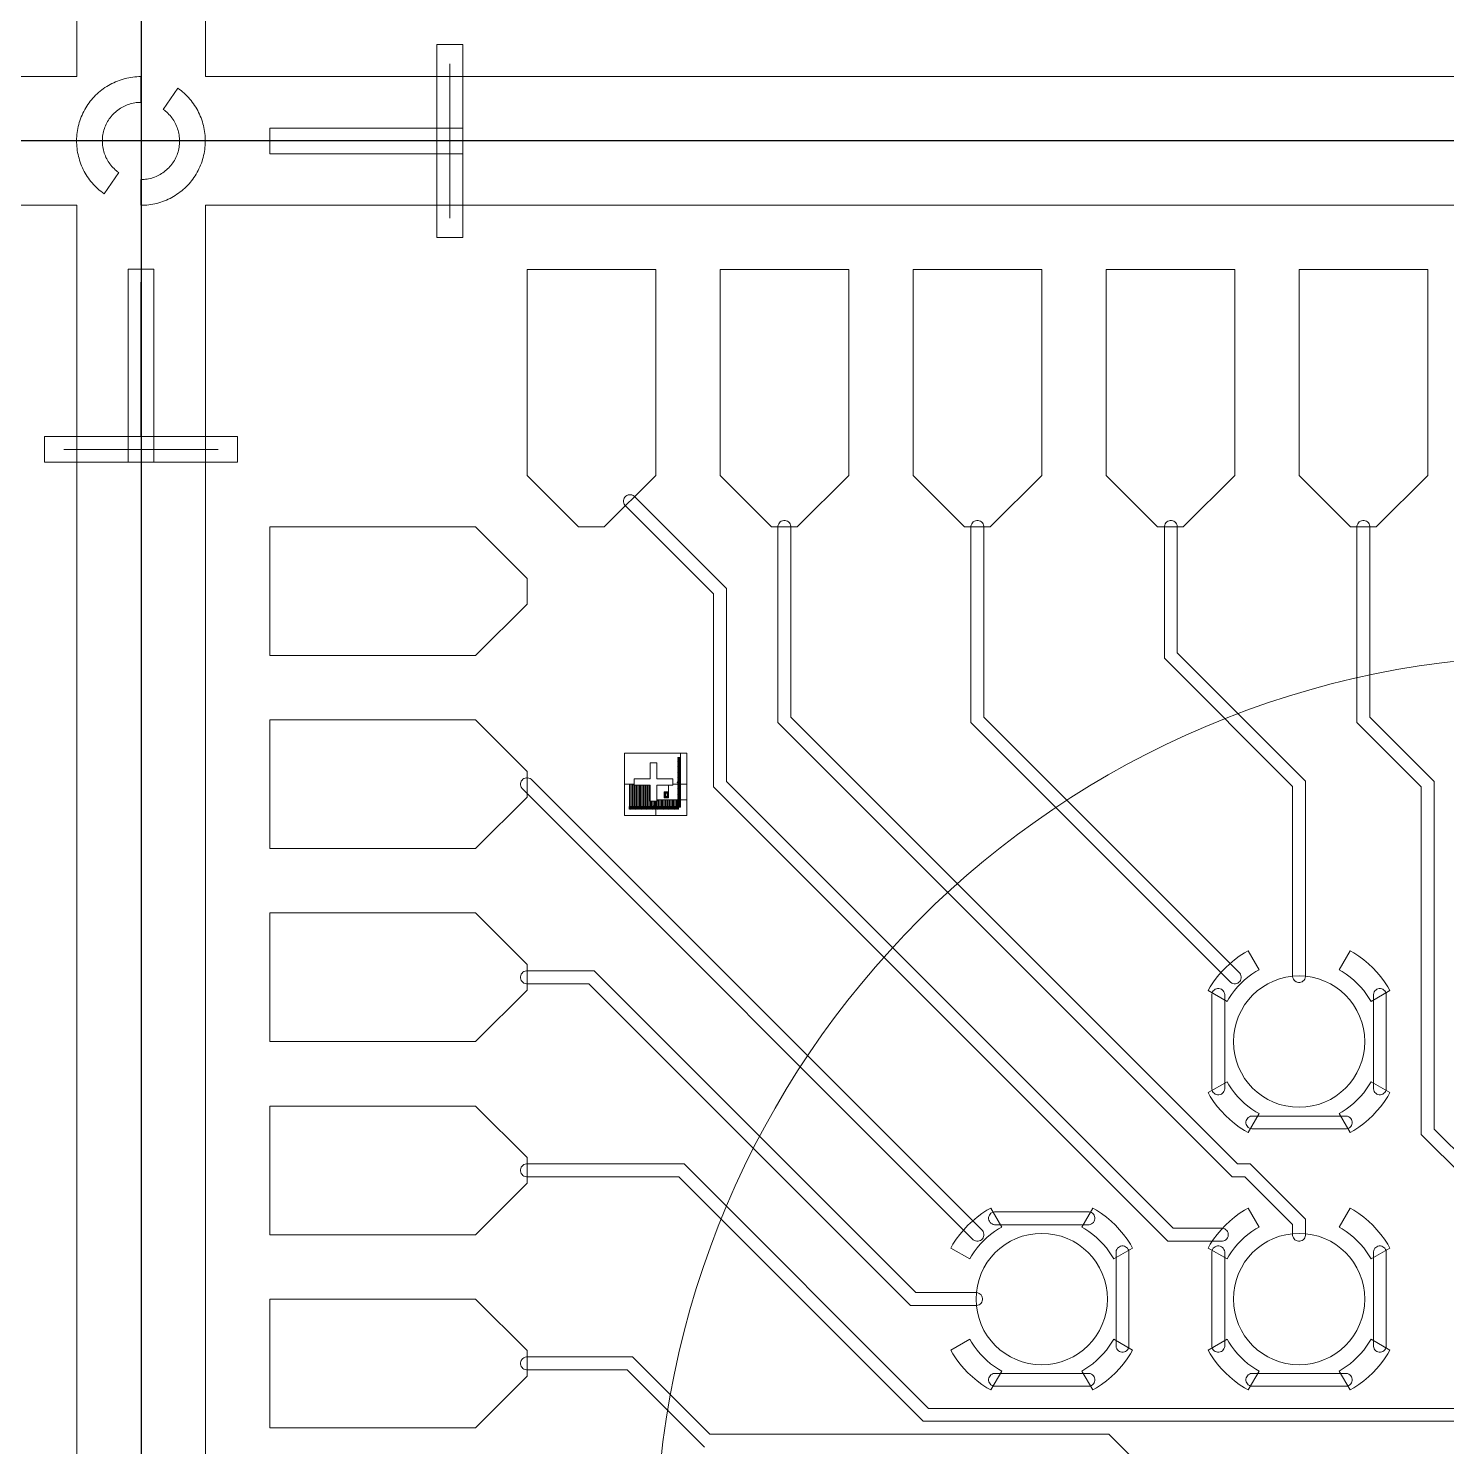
# Model space of a CAD drawing. Extents: x -17000 to 83000, y -71302 to 39000.
# Drawn here: x 21125 to 32147, y -21147 to -10126 of the extents above; entities that cross this region are included whole.
import ezdxf

# ---------------------------------------------------------------- set-up
doc = ezdxf.new("R2010")
doc.units = 0
doc.layers.get('0').update_dxf_attribs({"lineweight": 25, "true_color": 0xffffff})
for name, color, linetype, lineweight, true_color in [('Alighners', 3, 'Continuous', 5, 0x00ff00), ('Boundaries', 6, 'Continuous', 5, 0xff00ff), ('Central Electrodes', 5, 'Continuous', 5, 0x0000ff), ('Connectors', 4, 'Continuous', 5, 0x00ffff), ('Dicing', 1, 'Continuous', 25, 0xff0000), ('Reference Electrodes', 30, 'Continuous', 5, 0xff7f00)]:
    doc.layers.add(name, color=color, linetype=linetype, lineweight=lineweight, true_color=true_color)

# ---------------------------------------------------------------- blocks, each defined once
blk = doc.blocks.new('T_alignment$1')
at = {"layer": 'Alighners'}
for points in [[(-600, 700), (600, 700)], [(0, -600), (0, 600)]]:
    blk.add_lwpolyline(points, dxfattribs=at)
blk = doc.blocks.new('Half_moon_alignment1')
at = {"layer": 'Alighners'}
for points in [[(-286.79, -409.58), (-299.5, -400.5), (-311.75, -391), (-324, -381), (-335.75, -370.75), (-347, -360), (-358, -349), (-368.75, -337.5), (-379.25, -326), (-389.25, -314), (-398.75, -301.5), (-408, -289), (-417, -276), (-425.25, -263), (-433.25, -249.5), (-441, -236), (-448, -222), (-454.75, -208), (-461, -193.5), (-466.75, -179), (-472.25, -164.5), (-477.25, -149.5), (-481.5, -134.5), (-485.5, -119.5), (-489, -104.25), (-492, -89), (-494.5, -73.5), (-496.75, -58), (-498.25, -42.5), (-499.25, -27), (-500, -11.25), (-500, 4.25), (-499.75, 20), (-498.75, 35.5), (-497.5, 51), (-495.5, 66.5), (-493.25, 82), (-490.5, 97.5), (-487.25, 112.75), (-483.5, 127.75), (-479.25, 143), (-474.5, 157.75), (-469.25, 172.5), (-463.75, 187), (-457.75, 201.5), (-451, 215.75), (-444.25, 229.75), (-436.75, 243.5), (-429, 257), (-420.75, 270.25), (-412, 283.25), (-403, 296), (-393.5, 308.5), (-383.75, 320.5), (-373.5, 332.5), (-363, 344), (-352, 355), (-340.75, 366), (-329.25, 376.5), (-317.25, 386.5), (-305, 396.25), (-292.5, 405.5), (-279.75, 414.5), (-266.5, 423), (-253.25, 431.25), (-239.75, 438.75), (-225.75, 446), (-211.75, 453), (-197.5, 459.25), (-183, 465.25), (-168.5, 470.75), (-153.75, 475.75), (-138.75, 480.5), (-123.75, 484.5), (-108.5, 488), (-93.25, 491.25), (-77.75, 494), (-62.25, 496.25), (-46.75, 497.75), (-31.25, 499), (-15.5, 499.75), (0, 500), (0, 300), (-12, 299.75), (-24, 299), (-36, 297.75), (-48, 296.25), (-59.75, 294), (-71.5, 291.25), (-83.25, 288.25), (-94.75, 284.75), (-106.25, 280.75), (-117.25, 276.25), (-128.25, 271.25), (-139, 265.75), (-149.75, 260), (-160, 253.75), (-170, 247.25), (-179.75, 240.25), (-189.25, 232.75), (-198.5, 225), (-207.5, 216.75), (-216, 208.25), (-224.25, 199.5), (-232, 190.25), (-239.5, 180.75), (-246.5, 171), (-253.25, 161), (-259.5, 150.75), (-265.25, 140.25), (-270.75, 129.5), (-275.75, 118.5), (-280.25, 107.25), (-284.25, 96), (-288, 84.5), (-291, 72.75), (-293.75, 61), (-296, 49.25), (-297.75, 37.25), (-299, 25.25), (-299.75, 13.25), (-300, 1.25), (-299.75, -10.75), (-299.25, -22.75), (-298, -34.75), (-296.25, -46.75), (-294.25, -58.75), (-291.75, -70.5), (-288.5, -82), (-285, -93.5), (-281, -105), (-276.75, -116.25), (-271.75, -127.25), (-266.5, -138), (-260.75, -148.5), (-254.5, -159), (-248, -169), (-241, -178.75), (-233.5, -188.25), (-225.75, -197.5), (-217.75, -206.5), (-209.25, -215), (-200.5, -223.25), (-191.25, -231.25), (-181.75, -238.75), (-172.07, -245.75)], [(0, -500), (0, -300), (12, -299.75), (24, -299), (36, -297.75), (48, -296.25), (59.75, -294), (71.5, -291.25), (83.25, -288.25), (94.75, -284.75), (106.25, -280.75), (117.25, -276.25), (128.25, -271.25), (139, -265.75), (149.75, -260), (160, -253.75), (170, -247.25), (179.75, -240.25), (189.25, -232.75), (198.5, -225), (207.5, -216.75), (216, -208.25), (224.25, -199.5), (232, -190.25), (239.5, -180.75), (246.5, -171), (253.25, -161), (259.5, -150.75), (265.25, -140.25), (270.75, -129.5), (275.75, -118.5), (280.25, -107.25), (284.25, -96), (288, -84.5), (291, -72.75), (293.75, -61), (296, -49.25), (297.75, -37.25), (299, -25.25), (299.75, -13.25), (300, -1.25), (299.75, 10.75), (299.25, 22.75), (298, 34.75), (296.25, 46.75), (294.25, 58.75), (291.75, 70.5), (288.5, 82), (285, 93.5), (281, 105), (276.75, 116.25), (271.75, 127.25), (266.5, 138), (260.75, 148.5), (254.5, 159), (248, 169), (241, 178.75), (233.5, 188.25), (225.75, 197.5), (217.75, 206.5), (209.25, 215), (200.5, 223.25), (191.25, 231.25), (181.75, 238.75), (172.07, 245.75), (286.79, 409.58), (299.5, 400.5), (311.75, 391), (324, 381), (335.75, 370.75), (347, 360), (358, 349), (368.75, 337.5), (379.25, 326), (389.25, 314), (398.75, 301.5), (408, 289), (417, 276), (425.25, 263), (433.25, 249.5), (441, 236), (448, 222), (454.75, 208), (461, 193.5), (466.75, 179), (472.25, 164.5), (477.25, 149.5), (481.5, 134.5), (485.5, 119.5), (489, 104.25), (492, 89), (494.5, 73.5), (496.75, 58), (498.25, 42.5), (499.25, 27), (500, 11.25), (500, -4.25), (499.75, -20), (498.75, -35.5), (497.5, -51), (495.5, -66.5), (493.25, -82), (490.5, -97.5), (487.25, -112.75), (483.5, -127.75), (479.25, -143), (474.5, -157.75), (469.25, -172.5), (463.75, -187), (457.75, -201.5), (451, -215.75), (444.25, -229.75), (436.75, -243.5), (429, -257), (420.75, -270.25), (412, -283.25), (403, -296), (393.5, -308.5), (383.75, -320.5), (373.5, -332.5), (363, -344), (352, -355), (340.75, -366), (329.25, -376.5), (317.25, -386.5), (305, -396.25), (292.5, -405.5), (279.75, -414.5), (266.5, -423), (253.25, -431.25), (239.75, -438.75), (225.75, -446), (211.75, -453), (197.5, -459.25), (183, -465.25), (168.5, -470.75), (153.75, -475.75), (138.75, -480.5), (123.75, -484.5), (108.5, -488), (93.25, -491.25), (77.75, -494), (62.25, -496.25), (46.75, -497.75), (31.25, -499), (15.5, -499.75)]]:
    blk.add_lwpolyline(points, close=True, dxfattribs=at)
blk = doc.blocks.new('T_alignment')
at = {"layer": 'Alighners'}
for points in [[(-600, 700), (600, 700)], [(0, -600), (0, 600)]]:
    blk.add_lwpolyline(points, dxfattribs=at)
blk = doc.blocks.new('BIG_photolith_alignment1')
at = {"layer": 'Alighners'}
for points in [[(-225, -17.5), (-225, 225), (210, 225), (210, 190), (190, 190), (190, 185), (210, 185), (210, 180.5), (190, 180.5), (190, 175.5), (210, 175.5), (210, 171), (190, 171), (190, 166), (210, 166), (210, 161.5), (190, 161.5), (190, 156.5), (210, 156.5), (210, 152), (190, 152), (190, 147), (210, 147), (210, 142.5), (190, 142.5), (190, 137.5), (210, 137.5), (210, 133), (190, 133), (190, 128), (210, 128), (210, 123.5), (190, 123.5), (190, 118.5), (210, 118.5), (210, 114), (190, 114), (190, 109), (210, 109), (210, 104.5), (190, 104.5), (190, 99.5), (210, 99.5), (210, 95), (190, 95), (190, 90), (210, 90), (210, 85.5), (190, 85.5), (190, 80.5), (210, 80.5), (210, 76), (190, 76), (190, 71), (210, 71), (210, 66.5), (190, 66.5), (190, 61.5), (210, 61.5), (210, 57), (190, 57), (190, 52), (210, 52), (210, 47.5), (190, 47.5), (190, 42.5), (210, 42.5), (210, 38), (190, 38), (190, 33), (210, 33), (210, 28.5), (190, 28.5), (190, 23.5), (210, 23.5), (210, 19), (190, 19), (190, 14), (210, 14), (210, 9.5), (190, 9.5), (190, 4.5), (210, 4.5), (210, 0), (185, 0), (185, -5), (210, -5), (210, -9.5), (190, -9.5), (190, -14.5), (210, -14.5), (210, 225), (260, 225), (260, -17.5), (150, -17.5), (150, 25), (25, 25), (25, 150), (-25, 150), (-25, 25), (-150, 25), (-150, -17.5)], [(-225, -260), (-225, -17.5), (-185, -17.5), (-185, -190), (-190, -190), (-190, -210), (-185, -210), (-185, -17.5), (-175.5, -17.5), (-175.5, -190), (-180.5, -190), (-180.5, -210), (-175.5, -210), (-175.5, -17.5), (-166, -17.5), (-166, -190), (-171, -190), (-171, -210), (-166, -210), (-166, -17.5), (-156.5, -17.5), (-156.5, -190), (-161.5, -190), (-161.5, -210), (-156.5, -210), (-156.5, -17.5), (-150, -17.5), (-150, -25), (-147, -25), (-147, -190), (-152, -190), (-152, -210), (-147, -210), (-147, -25), (-137.5, -25), (-137.5, -190), (-142.5, -190), (-142.5, -210), (-137.5, -210), (-137.5, -25), (-128, -25), (-128, -190), (-133, -190), (-133, -210), (-128, -210), (-128, -25), (-118.5, -25), (-118.5, -190), (-123.5, -190), (-123.5, -210), (-118.5, -210), (-118.5, -25), (-109, -25), (-109, -190), (-114, -190), (-114, -210), (-109, -210), (-109, -25), (-99.5, -25), (-99.5, -190), (-104.5, -190), (-104.5, -210), (-99.5, -210), (-99.5, -25), (-90, -25), (-90, -190), (-95, -190), (-95, -210), (-90, -210), (-90, -25), (-80.5, -25), (-80.5, -190), (-85.5, -190), (-85.5, -210), (-80.5, -210), (-80.5, -25), (-71, -25), (-71, -190), (-76, -190), (-76, -210), (-71, -210), (-71, -25), (-61.5, -25), (-61.5, -190), (-66.5, -190), (-66.5, -210), (-61.5, -210), (-61.5, -25), (-52, -25), (-52, -190), (-57, -190), (-57, -210), (-52, -210), (-52, -25), (-42.5, -25), (-42.5, -190), (-47.5, -190), (-47.5, -210), (-42.5, -210), (-42.5, -25), (-33, -25), (-33, -190), (-38, -190), (-38, -210), (-33, -210), (-33, -25), (-25, -25), (-25, -150), (-23.5, -150), (-23.5, -190), (-28.5, -190), (-28.5, -210), (-23.5, -210), (-23.5, -150), (-14, -150), (-14, -190), (-19, -190), (-19, -210), (-14, -210), (-14, -150), (-4.5, -150), (-4.5, -190), (-9.5, -190), (-9.5, -210), (-4.5, -210), (-4.5, -150), (5, -150), (5, -185), (0, -185), (0, -210), (5, -210), (5, -150), (14.5, -150), (14.5, -190), (9.5, -190), (9.5, -210), (14.5, -210), (14.5, -150), (17.5, -150), (17.5, -260)], [(25, -138.75), (25, -25), (117.5, -25), (117.5, -77.5), (82.5, -77.5), (82.5, -122.5), (117.5, -122.5), (117.5, -25), (150, -25), (150, -17.5), (210, -17.5), (210, -19), (190, -19), (190, -24), (210, -24), (210, -28.5), (190, -28.5), (190, -33.5), (210, -33.5), (210, -38), (190, -38), (190, -43), (210, -43), (210, -47.5), (190, -47.5), (190, -52.5), (210, -52.5), (210, -57), (190, -57), (190, -62), (210, -62), (210, -66.5), (190, -66.5), (190, -71.5), (210, -71.5), (210, -76), (190, -76), (190, -81), (210, -81), (210, -85.5), (190, -85.5), (190, -90.5), (210, -90.5), (210, -95), (190, -95), (190, -100), (210, -100), (210, -104.5), (190, -104.5), (190, -109.5), (210, -109.5), (210, -114), (190, -114), (190, -119), (210, -119), (210, -123.5), (190, -123.5), (190, -128.5), (210, -128.5), (210, -133), (190, -133), (190, -138), (210, -138), (210, -17.5), (260, -17.5), (260, -138.75)], [(92.5, -117.5), (92.5, -110), (95, -112.5), (105, -112.5), (107.5, -110), (107.5, -90), (105, -87.5), (95, -87.5), (92.5, -90), (92.5, -117.5), (87.5, -112.5), (87.5, -87.5), (92.5, -82.5), (107.5, -82.5), (112.5, -87.5), (112.5, -112.5), (107.5, -117.5)], [(17.5, -260), (17.5, -150), (24, -150), (24, -190), (19, -190), (19, -210), (24, -210), (24, -150), (25, -150), (25, -138.75), (33.5, -138.75), (33.5, -190), (28.5, -190), (28.5, -210), (33.5, -210), (33.5, -138.75), (43, -138.75), (43, -190), (38, -190), (38, -210), (43, -210), (43, -138.75), (52.5, -138.75), (52.5, -190), (47.5, -190), (47.5, -210), (52.5, -210), (52.5, -138.75), (62, -138.75), (62, -190), (57, -190), (57, -210), (62, -210), (62, -138.75), (71.5, -138.75), (71.5, -190), (66.5, -190), (66.5, -210), (71.5, -210), (71.5, -138.75), (81, -138.75), (81, -190), (76, -190), (76, -210), (81, -210), (81, -138.75), (90.5, -138.75), (90.5, -190), (85.5, -190), (85.5, -210), (90.5, -210), (90.5, -138.75), (100, -138.75), (100, -190), (95, -190), (95, -210), (100, -210), (100, -138.75), (109.5, -138.75), (109.5, -190), (104.5, -190), (104.5, -210), (109.5, -210), (109.5, -138.75), (119, -138.75), (119, -190), (114, -190), (114, -210), (119, -210), (119, -138.75), (128.5, -138.75), (128.5, -190), (123.5, -190), (123.5, -210), (128.5, -210), (128.5, -138.75), (138, -138.75), (138, -190), (133, -190), (133, -210), (138, -210), (138, -138.75), (147.5, -138.75), (147.5, -190), (142.5, -190), (142.5, -210), (147.5, -210), (147.5, -138.75), (157, -138.75), (157, -190), (152, -190), (152, -210), (157, -210), (157, -138.75), (166.5, -138.75), (166.5, -190), (161.5, -190), (161.5, -210), (166.5, -210), (166.5, -138.75), (176, -138.75), (176, -190), (171, -190), (171, -210), (176, -210), (176, -138.75), (185.5, -138.75), (185.5, -190), (180.5, -190), (180.5, -210), (185.5, -210), (185.5, -138.75), (210, -138.75), (210, -142.5), (190, -142.5), (190, -147.5), (210, -147.5), (210, -152), (190, -152), (190, -157), (210, -157), (210, -161.5), (190, -161.5), (190, -166.5), (210, -166.5), (210, -171), (190, -171), (190, -176), (210, -176), (210, -180.5), (190, -180.5), (190, -185.5), (210, -185.5), (210, -190), (190, -190), (190, -210), (195, -210), (195, -195), (210, -195), (210, -138.75), (260, -138.75), (260, -260)]]:
    blk.add_lwpolyline(points, close=True, dxfattribs=at)

msp = doc.modelspace()

# ---------------------------------------------------------------- linework, layer by layer
at = {"layer": 'Alighners'}
for points in [[(24300.136, -11750.973), (24300.136, -11100.973), (23000.136, -11100.973), (23000.136, -10900.973), (24300.136, -10900.973), (24300.136, -10250.973), (24500.136, -10250.973), (24500.136, -11750.973)], [(21249.137, -13498.084), (21249.137, -13298.084), (21899.137, -13298.084), (21899.137, -11998.084), (22099.137, -11998.084), (22099.137, -13298.084), (22749.137, -13298.084), (22749.137, -13498.084)]]:
    msp.add_lwpolyline(points, close=True, dxfattribs=at)
for points in [[(24300.136, -10250.973), (24300.136, -11750.973)], [(24500.136, -10250.973), (24300.136, -10250.973)], [(24500.136, -11750.973), (24500.136, -10250.973)], [(23000.136, -10900.973), (23000.136, -11100.973)], [(24500.136, -10900.973), (23000.136, -10900.973)], [(24500.136, -11100.973), (24500.136, -10900.973)], [(23000.136, -11100.973), (24500.136, -11100.973)], [(24300.136, -11750.973), (24500.136, -11750.973)], [(22099.137, -11998.084), (21899.137, -11998.084)], [(21899.137, -11998.084), (21899.137, -13498.084)], [(22099.137, -13498.084), (22099.137, -11998.084)], [(22749.137, -13298.084), (21249.137, -13298.084)], [(21249.137, -13298.084), (21249.137, -13498.084)], [(22749.137, -13498.084), (22749.137, -13298.084)], [(21249.137, -13498.084), (22749.137, -13498.084)], [(21899.137, -13498.084), (22099.137, -13498.084)]]:
    msp.add_lwpolyline(points, dxfattribs=at)
at = {"layer": 'Boundaries'}
for points in [[(21500, -10500), (21500, 10500)], [(22500, 10500), (22500, -10500)], [(500, -10500), (21500, -10500)], [(22500, -10500), (43500, -10500)], [(21500, -11500), (500, -11500)], [(21500, -32500), (21500, -11500)], [(43500, -11500), (22500, -11500)], [(22500, -11500), (22500, -32500)]]:
    msp.add_lwpolyline(points, dxfattribs=at)
for centre, radius in [((33000, -11000), 50000), ((33000, -11000), 47500), ((33000, -22000), 7000)]:
    msp.add_circle(centre, radius, dxfattribs=at)
at = {"layer": 'Central Electrodes'}
for points in [[(25400, -14000), (25000, -13600), (25000, -12000), (26000, -12000), (26000, -13600), (25600, -14000)], [(26900, -14000), (26500, -13600), (26500, -12000), (27500, -12000), (27500, -13600), (27100, -14000)], [(28400, -14000), (28000, -13600), (28000, -12000), (29000, -12000), (29000, -13600), (28600, -14000)], [(29900, -14000), (29500, -13600), (29500, -12000), (30500, -12000), (30500, -13600), (30100, -14000)], [(31400, -14000), (31000, -13600), (31000, -12000), (32000, -12000), (32000, -13600), (31600, -14000)], [(23000, -15000), (23000, -14000), (24600, -14000), (25000, -14400), (25000, -14600), (24600, -15000)], [(23000, -16500), (23000, -15500), (24600, -15500), (25000, -15900), (25000, -16100), (24600, -16500)], [(23000, -18000), (23000, -17000), (24600, -17000), (25000, -17400), (25000, -17600), (24600, -18000)], [(23000, -19500), (23000, -18500), (24600, -18500), (25000, -18900), (25000, -19100), (24600, -19500)], [(23000, -21000), (23000, -20000), (24600, -20000), (25000, -20400), (25000, -20600), (24600, -21000)]]:
    msp.add_lwpolyline(points, close=True, dxfattribs=at)
for centre in [(31000, -18000), (29000, -20000), (31000, -20000)]:
    msp.add_circle(centre, 510.252, dxfattribs=at)
at = {"layer": 'Connectors'}
for points in [[(29979.29, -19550), (26450, -16020.71), (26450, -14520.71), (25761.163, -13831.873), (25755.691, -13823.684), (25751.922, -13814.584), (25750, -13804.924), (25750, -13795.075), (25751.922, -13785.415), (25755.691, -13776.316), (25761.162, -13768.127), (25768.127, -13761.162), (25776.316, -13755.691), (25785.415, -13751.922), (25795.075, -13750), (25804.924, -13750), (25814.584, -13751.922), (25823.684, -13755.691), (25831.873, -13761.163), (26550, -14479.29), (26550, -15979.29), (30020.71, -19450), (30404.925, -19450), (30414.584, -19451.921), (30423.684, -19455.691), (30431.873, -19461.162), (30438.838, -19468.127), (30444.309, -19476.316), (30448.079, -19485.416), (30450, -19495.075), (30450, -19504.925), (30448.079, -19514.584), (30444.309, -19523.684), (30438.838, -19531.873), (30431.873, -19538.838), (30423.684, -19544.309), (30414.584, -19548.079), (30404.925, -19550)], [(30995.075, -19550), (30985.416, -19548.079), (30976.316, -19544.309), (30968.127, -19538.838), (30961.162, -19531.873), (30955.691, -19523.684), (30951.921, -19514.584), (30950, -19504.925), (30950, -19420.71), (30579.29, -19050), (30479.29, -19050), (26950, -15520.71), (26950, -13995.075), (26951.921, -13985.416), (26955.691, -13976.316), (26961.162, -13968.127), (26968.127, -13961.162), (26976.316, -13955.691), (26985.416, -13951.921), (26995.075, -13950), (27004.925, -13950), (27014.584, -13951.921), (27023.684, -13955.691), (27031.873, -13961.162), (27038.838, -13968.127), (27044.309, -13976.316), (27048.079, -13985.416), (27050, -13995.075), (27050, -15479.29), (30520.71, -18950), (30620.71, -18950), (31050, -19379.29), (31050, -19504.925), (31048.079, -19514.584), (31044.309, -19523.684), (31038.838, -19531.873), (31031.873, -19538.838), (31023.684, -19544.309), (31014.584, -19548.079), (31004.925, -19550)], [(30495.076, -17550), (30485.416, -17548.078), (30476.316, -17544.309), (30468.127, -17538.837), (28450, -15520.71), (28450, -13995.075), (28451.921, -13985.416), (28455.691, -13976.316), (28461.162, -13968.127), (28468.127, -13961.162), (28476.316, -13955.691), (28485.416, -13951.921), (28495.075, -13950), (28504.925, -13950), (28514.584, -13951.921), (28523.684, -13955.691), (28531.873, -13961.162), (28538.838, -13968.127), (28544.309, -13976.316), (28548.079, -13985.416), (28550, -13995.075), (28550, -15479.29), (30538.837, -17468.127), (30544.309, -17476.316), (30548.078, -17485.416), (30550, -17495.076), (30550, -17504.925), (30548.078, -17514.585), (30544.309, -17523.684), (30538.838, -17531.873), (30531.873, -17538.838), (30523.684, -17544.309), (30514.585, -17548.078), (30504.925, -17550)], [(30995.075, -17539.748), (30985.416, -17537.827), (30976.316, -17534.057), (30968.127, -17528.586), (30961.162, -17521.621), (30955.691, -17513.432), (30951.921, -17504.332), (30950, -17494.673), (30950, -16016.963), (29953.747, -15020.71), (29953.747, -13995.075), (29955.668, -13985.416), (29959.438, -13976.316), (29964.909, -13968.127), (29971.874, -13961.162), (29980.063, -13955.691), (29989.163, -13951.921), (29998.822, -13950), (30008.672, -13950), (30018.331, -13951.921), (30027.431, -13955.691), (30035.62, -13961.162), (30042.585, -13968.127), (30048.056, -13976.316), (30051.826, -13985.416), (30053.747, -13995.075), (30053.747, -14979.29), (31050, -15975.543), (31050, -17494.673), (31048.079, -17504.332), (31044.309, -17513.432), (31038.838, -17521.621), (31031.873, -17528.586), (31023.684, -17534.057), (31014.584, -17537.827), (31004.925, -17539.748)], [(28495.076, -19550), (28485.416, -19548.078), (28476.316, -19544.309), (28468.127, -19538.837), (24961.163, -16031.873), (24955.691, -16023.684), (24951.922, -16014.584), (24950, -16004.924), (24950, -15995.075), (24951.922, -15985.415), (24955.691, -15976.316), (24961.162, -15968.127), (24968.127, -15961.162), (24976.316, -15955.691), (24985.415, -15951.922), (24995.075, -15950), (25004.924, -15950), (25014.584, -15951.922), (25023.684, -15955.691), (25031.873, -15961.163), (28538.837, -19468.127), (28544.309, -19476.316), (28548.078, -19485.416), (28550, -19495.076), (28550, -19504.925), (28548.078, -19514.585), (28544.309, -19523.684), (28538.838, -19531.873), (28531.873, -19538.838), (28523.684, -19544.309), (28514.585, -19548.078), (28504.925, -19550)], [(27979.29, -20050.071), (25479.219, -17550), (24995.075, -17550), (24985.416, -17548.079), (24976.316, -17544.309), (24968.127, -17538.838), (24961.162, -17531.873), (24955.691, -17523.684), (24951.921, -17514.584), (24950, -17504.925), (24950, -17495.075), (24951.921, -17485.416), (24955.691, -17476.316), (24961.162, -17468.127), (24968.127, -17461.162), (24976.316, -17455.691), (24985.416, -17451.921), (24995.075, -17450), (25520.639, -17450), (28020.71, -19950.071), (28494.673, -19950.071), (28504.332, -19951.992), (28513.432, -19955.762), (28521.621, -19961.233), (28528.586, -19968.198), (28534.057, -19976.387), (28537.827, -19985.487), (28539.748, -19995.146), (28539.748, -20004.996), (28537.827, -20014.655), (28534.057, -20023.755), (28528.586, -20031.944), (28521.621, -20038.909), (28513.432, -20044.38), (28504.332, -20048.15), (28494.673, -20050.071)], [(30367.207, -18412.5), (30357.548, -18410.579), (30348.448, -18406.809), (30340.259, -18401.338), (30333.294, -18394.373), (30327.823, -18386.184), (30324.053, -18377.084), (30322.132, -18367.425), (30322.132, -17632.575), (30324.053, -17622.916), (30327.823, -17613.816), (30333.294, -17605.627), (30340.259, -17598.662), (30348.448, -17593.191), (30357.548, -17589.421), (30367.207, -17587.5), (30377.057, -17587.5), (30386.716, -17589.421), (30395.816, -17593.191), (30404.005, -17598.662), (30410.97, -17605.627), (30416.441, -17613.816), (30420.211, -17622.916), (30422.132, -17632.575), (30422.132, -18367.425), (30420.211, -18377.084), (30416.441, -18386.184), (30410.97, -18394.373), (30404.005, -18401.338), (30395.816, -18406.809), (30386.716, -18410.579), (30377.057, -18412.5)], [(31622.943, -18412.5), (31613.284, -18410.579), (31604.184, -18406.809), (31595.995, -18401.338), (31589.03, -18394.373), (31583.559, -18386.184), (31579.789, -18377.084), (31577.868, -18367.425), (31577.868, -17632.575), (31579.789, -17622.916), (31583.559, -17613.816), (31589.03, -17605.627), (31595.995, -17598.662), (31604.184, -17593.191), (31613.284, -17589.421), (31622.943, -17587.5), (31632.793, -17587.5), (31642.452, -17589.421), (31651.552, -17593.191), (31659.741, -17598.662), (31666.706, -17605.627), (31672.177, -17613.816), (31675.947, -17622.916), (31677.868, -17632.575), (31677.868, -18367.425), (31675.947, -18377.084), (31672.177, -18386.184), (31666.706, -18394.373), (31659.741, -18401.338), (31651.552, -18406.809), (31642.452, -18410.579), (31632.793, -18412.5)], [(30632.575, -18677.868), (30622.916, -18675.947), (30613.816, -18672.177), (30605.627, -18666.706), (30598.662, -18659.741), (30593.191, -18651.552), (30589.421, -18642.452), (30587.5, -18632.793), (30587.5, -18622.943), (30589.421, -18613.284), (30593.191, -18604.184), (30598.662, -18595.995), (30605.627, -18589.03), (30613.816, -18583.559), (30622.916, -18579.789), (30632.575, -18577.868), (31367.425, -18577.868), (31377.084, -18579.789), (31386.184, -18583.559), (31394.373, -18589.03), (31401.338, -18595.995), (31406.809, -18604.184), (31410.579, -18613.284), (31412.5, -18622.943), (31412.5, -18632.793), (31410.579, -18642.452), (31406.809, -18651.552), (31401.338, -18659.741), (31394.373, -18666.706), (31386.184, -18672.177), (31377.084, -18675.947), (31367.425, -18677.868)], [(28632.575, -19422.132), (28622.916, -19420.211), (28613.816, -19416.441), (28605.627, -19410.97), (28598.662, -19404.005), (28593.191, -19395.816), (28589.421, -19386.716), (28587.5, -19377.057), (28587.5, -19367.207), (28589.421, -19357.548), (28593.191, -19348.448), (28598.662, -19340.259), (28605.627, -19333.294), (28613.816, -19327.823), (28622.916, -19324.053), (28632.575, -19322.132), (29367.425, -19322.132), (29377.084, -19324.053), (29386.184, -19327.823), (29394.373, -19333.294), (29401.338, -19340.259), (29406.809, -19348.448), (29410.579, -19357.548), (29412.5, -19367.207), (29412.5, -19377.057), (29410.579, -19386.716), (29406.809, -19395.816), (29401.338, -19404.005), (29394.373, -19410.97), (29386.184, -19416.441), (29377.084, -19420.211), (29367.425, -19422.132)], [(29622.943, -20412.5), (29613.284, -20410.579), (29604.184, -20406.809), (29595.995, -20401.338), (29589.03, -20394.373), (29583.559, -20386.184), (29579.789, -20377.084), (29577.868, -20367.425), (29577.868, -19632.575), (29579.789, -19622.916), (29583.559, -19613.816), (29589.03, -19605.627), (29595.995, -19598.662), (29604.184, -19593.191), (29613.284, -19589.421), (29622.943, -19587.5), (29632.793, -19587.5), (29642.452, -19589.421), (29651.552, -19593.191), (29659.741, -19598.662), (29666.706, -19605.627), (29672.177, -19613.816), (29675.947, -19622.916), (29677.868, -19632.575), (29677.868, -20367.425), (29675.947, -20377.084), (29672.177, -20386.184), (29666.706, -20394.373), (29659.741, -20401.338), (29651.552, -20406.809), (29642.452, -20410.579), (29632.793, -20412.5)], [(30367.207, -20412.5), (30357.548, -20410.579), (30348.448, -20406.809), (30340.259, -20401.338), (30333.294, -20394.373), (30327.823, -20386.184), (30324.053, -20377.084), (30322.132, -20367.425), (30322.132, -19632.575), (30324.053, -19622.916), (30327.823, -19613.816), (30333.294, -19605.627), (30340.259, -19598.662), (30348.448, -19593.191), (30357.548, -19589.421), (30367.207, -19587.5), (30377.057, -19587.5), (30386.716, -19589.421), (30395.816, -19593.191), (30404.005, -19598.662), (30410.97, -19605.627), (30416.441, -19613.816), (30420.211, -19622.916), (30422.132, -19632.575), (30422.132, -20367.425), (30420.211, -20377.084), (30416.441, -20386.184), (30410.97, -20394.373), (30404.005, -20401.338), (30395.816, -20406.809), (30386.716, -20410.579), (30377.057, -20412.5)], [(31622.943, -20412.5), (31613.284, -20410.579), (31604.184, -20406.809), (31595.995, -20401.338), (31589.03, -20394.373), (31583.559, -20386.184), (31579.789, -20377.084), (31577.868, -20367.425), (31577.868, -19632.575), (31579.789, -19622.916), (31583.559, -19613.816), (31589.03, -19605.627), (31595.995, -19598.662), (31604.184, -19593.191), (31613.284, -19589.421), (31622.943, -19587.5), (31632.793, -19587.5), (31642.452, -19589.421), (31651.552, -19593.191), (31659.741, -19598.662), (31666.706, -19605.627), (31672.177, -19613.816), (31675.947, -19622.916), (31677.868, -19632.575), (31677.868, -20367.425), (31675.947, -20377.084), (31672.177, -20386.184), (31666.706, -20394.373), (31659.741, -20401.338), (31651.552, -20406.809), (31642.452, -20410.579), (31632.793, -20412.5)], [(28632.575, -20677.868), (28622.916, -20675.947), (28613.816, -20672.177), (28605.627, -20666.706), (28598.662, -20659.741), (28593.191, -20651.552), (28589.421, -20642.452), (28587.5, -20632.793), (28587.5, -20622.943), (28589.421, -20613.284), (28593.191, -20604.184), (28598.662, -20595.995), (28605.627, -20589.03), (28613.816, -20583.559), (28622.916, -20579.789), (28632.575, -20577.868), (29367.425, -20577.868), (29377.084, -20579.789), (29386.184, -20583.559), (29394.373, -20589.03), (29401.338, -20595.995), (29406.809, -20604.184), (29410.579, -20613.284), (29412.5, -20622.943), (29412.5, -20632.793), (29410.579, -20642.452), (29406.809, -20651.552), (29401.338, -20659.741), (29394.373, -20666.706), (29386.184, -20672.177), (29377.084, -20675.947), (29367.425, -20677.868)], [(30632.575, -20677.868), (30622.916, -20675.947), (30613.816, -20672.177), (30605.627, -20666.706), (30598.662, -20659.741), (30593.191, -20651.552), (30589.421, -20642.452), (30587.5, -20632.793), (30587.5, -20622.943), (30589.421, -20613.284), (30593.191, -20604.184), (30598.662, -20595.995), (30605.627, -20589.03), (30613.816, -20583.559), (30622.916, -20579.789), (30632.575, -20577.868), (31367.425, -20577.868), (31377.084, -20579.789), (31386.184, -20583.559), (31394.373, -20589.03), (31401.338, -20595.995), (31406.809, -20604.184), (31410.579, -20613.284), (31412.5, -20622.943), (31412.5, -20632.793), (31410.579, -20642.452), (31406.809, -20651.552), (31401.338, -20659.741), (31394.373, -20666.706), (31386.184, -20672.177), (31377.084, -20675.947), (31367.425, -20677.868)]]:
    msp.add_lwpolyline(points, close=True, dxfattribs=at)
for points in [[(32279.29, -19050), (31950, -18720.71), (31950, -16020.71), (31450, -15520.71), (31450, -13995.075), (31451.921, -13985.416), (31455.691, -13976.316), (31461.162, -13968.127), (31468.127, -13961.162), (31476.316, -13955.691), (31485.416, -13951.921), (31495.075, -13950), (31504.925, -13950), (31514.584, -13951.921), (31523.684, -13955.691), (31531.873, -13961.162), (31538.838, -13968.127), (31544.309, -13976.316), (31548.079, -13985.416), (31550, -13995.075), (31550, -15479.29), (32050, -15979.29), (32050, -18679.29), (32320.71, -18950)], [(32679.29, -20950), (28079.29, -20950), (26179.29, -19050), (24995.075, -19050), (24985.416, -19048.079), (24976.316, -19044.309), (24968.127, -19038.838), (24961.162, -19031.873), (24955.691, -19023.684), (24951.921, -19014.584), (24950, -19004.925), (24950, -18995.075), (24951.921, -18985.416), (24955.691, -18976.316), (24961.162, -18968.127), (24968.127, -18961.162), (24976.316, -18955.691), (24985.416, -18951.921), (24995.075, -18950), (26220.71, -18950), (28120.71, -20850), (32720.71, -20850)], [(26379.29, -21150), (25779.29, -20550), (24995.075, -20550), (24985.416, -20548.079), (24976.316, -20544.309), (24968.127, -20538.838), (24961.162, -20531.873), (24955.691, -20523.684), (24951.921, -20514.584), (24950, -20504.925), (24950, -20495.075), (24951.921, -20485.416), (24955.691, -20476.316), (24961.162, -20468.127), (24968.127, -20461.162), (24976.316, -20455.691), (24985.416, -20451.921), (24995.075, -20450), (25820.71, -20450), (26420.71, -21050), (29520.71, -21050), (30420.71, -21950)]]:
    msp.add_lwpolyline(points, dxfattribs=at)
at = {"layer": 'Dicing'}
for p, q in [((22000, 39000), (22000, -61000)), ((66000, -11000), (0, -11000))]:
    msp.add_line(p, q, dxfattribs=at)
at = {"layer": 'Reference Electrodes'}
for points in [[(30440.743, -17688.66), (30293.52, -17603.66), (30310.303, -17574.589), (30336.206, -17535.206), (30364.354, -17497.398), (30394.654, -17461.287), (30427.001, -17427.001), (30461.287, -17394.654), (30497.398, -17364.354), (30535.206, -17336.207), (30574.589, -17310.303), (30603.66, -17293.52), (30688.66, -17440.743), (30663.873, -17455.055), (30632.757, -17475.521), (30602.879, -17497.763), (30574.351, -17521.701), (30547.26, -17547.26), (30521.701, -17574.351), (30497.763, -17602.879), (30475.52, -17632.757), (30455.055, -17663.873)], [(31559.257, -17688.66), (31544.945, -17663.873), (31524.479, -17632.757), (31502.237, -17602.879), (31478.299, -17574.351), (31452.74, -17547.26), (31425.649, -17521.701), (31397.121, -17497.763), (31367.243, -17475.521), (31336.127, -17455.055), (31311.34, -17440.743), (31396.34, -17293.52), (31425.411, -17310.303), (31464.794, -17336.207), (31502.602, -17364.354), (31538.713, -17394.654), (31572.999, -17427.001), (31605.346, -17461.287), (31635.646, -17497.398), (31663.793, -17535.206), (31689.697, -17574.589), (31706.48, -17603.66)], [(30603.66, -18706.48), (30574.589, -18689.697), (30535.206, -18663.793), (30497.398, -18635.646), (30461.287, -18605.346), (30427.001, -18572.999), (30394.654, -18538.713), (30364.354, -18502.602), (30336.206, -18464.794), (30310.303, -18425.411), (30293.52, -18396.34), (30440.743, -18311.34), (30455.055, -18336.127), (30475.52, -18367.243), (30497.763, -18397.121), (30521.701, -18425.649), (30547.26, -18452.74), (30574.351, -18478.299), (30602.879, -18502.237), (30632.757, -18524.479), (30663.873, -18544.945), (30688.66, -18559.257)], [(31396.339, -18706.48), (31311.34, -18559.257), (31336.127, -18544.945), (31367.243, -18524.479), (31397.121, -18502.237), (31425.649, -18478.299), (31452.74, -18452.74), (31478.299, -18425.649), (31502.237, -18397.121), (31524.479, -18367.243), (31544.945, -18336.127), (31559.257, -18311.34), (31706.48, -18396.34), (31689.697, -18425.411), (31663.793, -18464.794), (31635.646, -18502.602), (31605.346, -18538.713), (31572.999, -18572.999), (31538.713, -18605.346), (31502.602, -18635.646), (31464.794, -18663.793), (31425.411, -18689.697)], [(28440.743, -19688.66), (28293.52, -19603.66), (28310.303, -19574.589), (28336.206, -19535.206), (28364.354, -19497.398), (28394.654, -19461.287), (28427.001, -19427.001), (28461.287, -19394.654), (28497.398, -19364.354), (28535.206, -19336.207), (28574.589, -19310.303), (28603.66, -19293.52), (28688.66, -19440.743), (28663.873, -19455.055), (28632.757, -19475.521), (28602.879, -19497.763), (28574.351, -19521.701), (28547.26, -19547.26), (28521.701, -19574.351), (28497.763, -19602.879), (28475.52, -19632.757), (28455.055, -19663.873)], [(29559.257, -19688.66), (29544.945, -19663.873), (29524.479, -19632.757), (29502.237, -19602.879), (29478.299, -19574.351), (29452.74, -19547.26), (29425.649, -19521.701), (29397.121, -19497.763), (29367.243, -19475.521), (29336.127, -19455.055), (29311.34, -19440.743), (29396.34, -19293.52), (29425.411, -19310.303), (29464.794, -19336.207), (29502.602, -19364.354), (29538.713, -19394.654), (29572.999, -19427.001), (29605.346, -19461.287), (29635.646, -19497.398), (29663.793, -19535.206), (29689.697, -19574.589), (29706.48, -19603.66)], [(30440.743, -19688.66), (30293.52, -19603.66), (30310.303, -19574.589), (30336.206, -19535.206), (30364.354, -19497.398), (30394.654, -19461.287), (30427.001, -19427.001), (30461.287, -19394.654), (30497.398, -19364.354), (30535.206, -19336.207), (30574.589, -19310.303), (30603.66, -19293.52), (30688.66, -19440.743), (30663.873, -19455.055), (30632.757, -19475.521), (30602.879, -19497.763), (30574.351, -19521.701), (30547.26, -19547.26), (30521.701, -19574.351), (30497.763, -19602.879), (30475.52, -19632.757), (30455.055, -19663.873)], [(31559.257, -19688.66), (31544.945, -19663.873), (31524.479, -19632.757), (31502.237, -19602.879), (31478.299, -19574.351), (31452.74, -19547.26), (31425.649, -19521.701), (31397.121, -19497.763), (31367.243, -19475.521), (31336.127, -19455.055), (31311.34, -19440.743), (31396.34, -19293.52), (31425.411, -19310.303), (31464.794, -19336.207), (31502.602, -19364.354), (31538.713, -19394.654), (31572.999, -19427.001), (31605.346, -19461.287), (31635.646, -19497.398), (31663.793, -19535.206), (31689.697, -19574.589), (31706.48, -19603.66)], [(28603.66, -20706.48), (28574.589, -20689.697), (28535.206, -20663.793), (28497.398, -20635.646), (28461.287, -20605.346), (28427.001, -20572.999), (28394.654, -20538.713), (28364.354, -20502.602), (28336.206, -20464.794), (28310.303, -20425.411), (28293.52, -20396.34), (28440.743, -20311.34), (28455.055, -20336.127), (28475.52, -20367.243), (28497.763, -20397.121), (28521.701, -20425.649), (28547.26, -20452.74), (28574.351, -20478.299), (28602.879, -20502.237), (28632.757, -20524.479), (28663.873, -20544.945), (28688.66, -20559.257)], [(29396.339, -20706.48), (29311.34, -20559.257), (29336.127, -20544.945), (29367.243, -20524.479), (29397.121, -20502.237), (29425.649, -20478.299), (29452.74, -20452.74), (29478.299, -20425.649), (29502.237, -20397.121), (29524.479, -20367.243), (29544.945, -20336.127), (29559.257, -20311.34), (29706.48, -20396.34), (29689.697, -20425.411), (29663.793, -20464.794), (29635.646, -20502.602), (29605.346, -20538.713), (29572.999, -20572.999), (29538.713, -20605.346), (29502.602, -20635.646), (29464.794, -20663.793), (29425.411, -20689.697)], [(30603.66, -20706.48), (30574.589, -20689.697), (30535.206, -20663.793), (30497.398, -20635.646), (30461.287, -20605.346), (30427.001, -20572.999), (30394.654, -20538.713), (30364.354, -20502.602), (30336.206, -20464.794), (30310.303, -20425.411), (30293.52, -20396.34), (30440.743, -20311.34), (30455.055, -20336.127), (30475.52, -20367.243), (30497.763, -20397.121), (30521.701, -20425.649), (30547.26, -20452.74), (30574.351, -20478.299), (30602.879, -20502.237), (30632.757, -20524.479), (30663.873, -20544.945), (30688.66, -20559.257)], [(31396.339, -20706.48), (31311.34, -20559.257), (31336.127, -20544.945), (31367.243, -20524.479), (31397.121, -20502.237), (31425.649, -20478.299), (31452.74, -20452.74), (31478.299, -20425.649), (31502.237, -20397.121), (31524.479, -20367.243), (31544.945, -20336.127), (31559.257, -20311.34), (31706.48, -20396.34), (31689.697, -20425.411), (31663.793, -20464.794), (31635.646, -20502.602), (31605.346, -20538.713), (31572.999, -20572.999), (31538.713, -20605.346), (31502.602, -20635.646), (31464.794, -20663.793), (31425.411, -20689.697)]]:
    msp.add_lwpolyline(points, close=True, dxfattribs=at)

# ---------------------------------------------------------------- block references
for name, p, rotation in [('T_alignment$1', (23700.136, -11000.973), 270), ('T_alignment', (21999.137, -12698.084), 180)]:
    msp.add_blockref(name, p, dxfattribs=dict(rotation=rotation))
for name, p in [('Half_moon_alignment1', (21999.594, -11001.466)), ('BIG_photolith_alignment1', (25982.5, -15982.5))]:
    msp.add_blockref(name, p)

doc.saveas('drawing.dxf')
